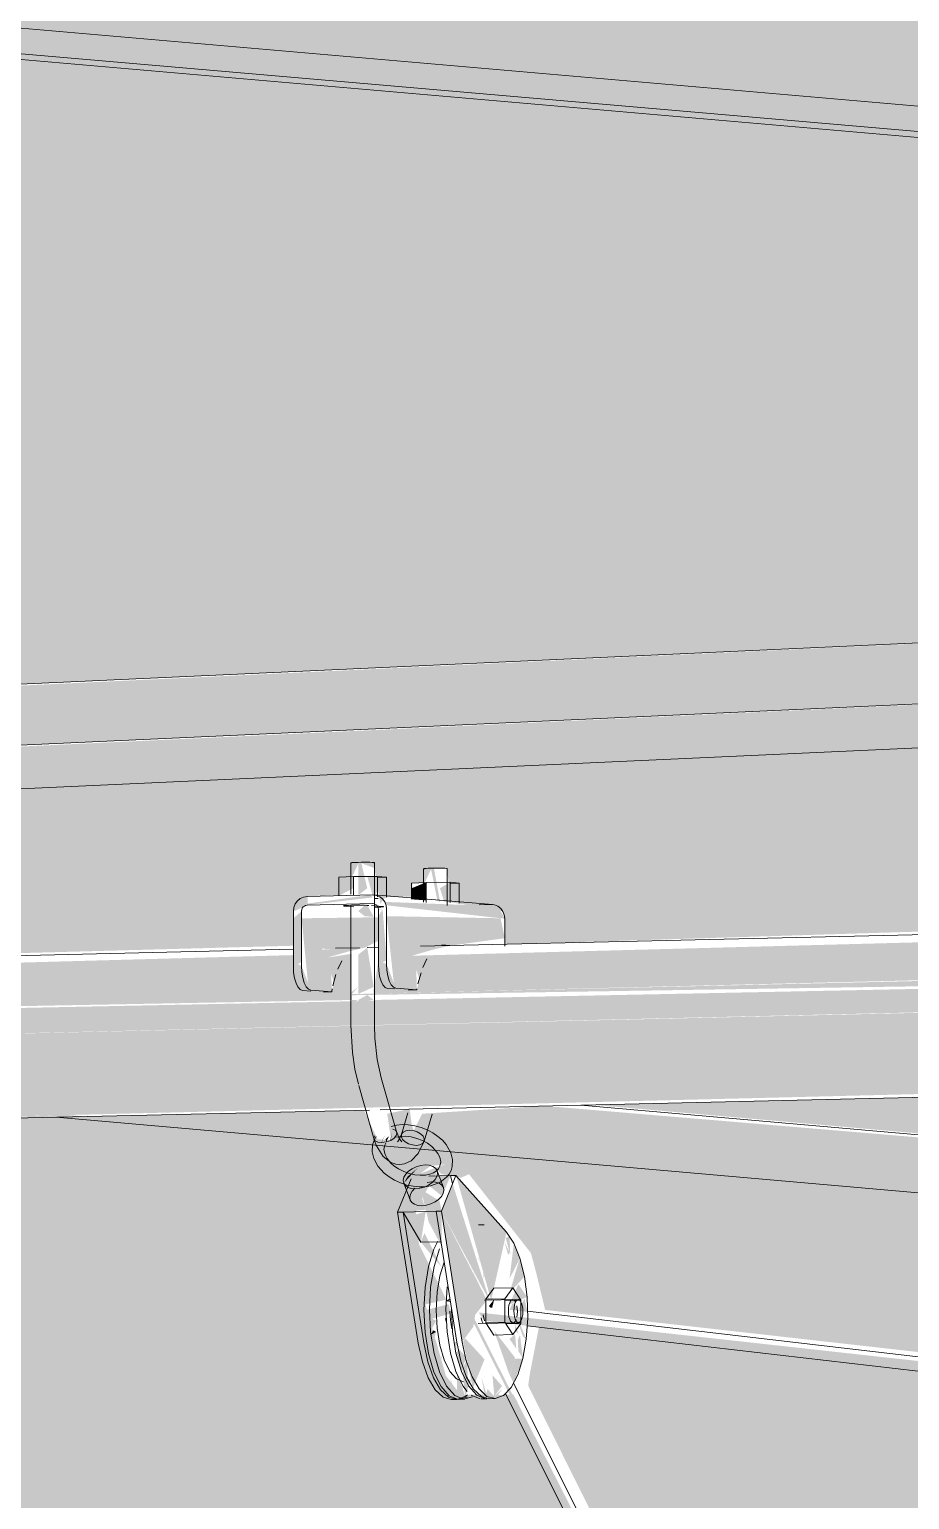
# Model space of a CAD drawing. Header units: inches. Extents: x 30764 to 92544, y -36095 to 66.
# Drawn here: x 92529.21009 to 92529.21401, y 66.04348 to 66.05002 of the extents above; entities that cross this region are included whole.
import ezdxf

# ---------------------------------------------------------------- set-up
doc = ezdxf.new("R2010")
doc.units = ezdxf.units.IN
doc.header["$MEASUREMENT"] = 0
for name, color, linetype, lineweight in [('L-SITE-WALL', 31, 'Continuous', 13), ('Q-SPCQ', 91, 'Continuous', 9), ('S-BEAM', 12, 'Continuous', 9)]:
    doc.layers.add(name, color=color, linetype=linetype, lineweight=lineweight)

msp = doc.modelspace()

# ---------------------------------------------------------------- hatches: boundary and pattern name
at = {"layer": 'L-SITE-WALL'}
h = msp.add_hatch(color=256, dxfattribs=at)
h.paths.add_polyline_path([(92529.3494783, 66.028665), (92529.3494783, 66.0378122), (92529.349365, 66.0378221), (92529.349365, 66.0286725)], flags=0)
h.paths.add_polyline_path([(92529.3405348, 66.0292555), (92529.339863, 66.0383808), (92529.333175, 66.0382591), (92529.333175, 66.0297415), (92529.3398145, 66.0293031)], flags=0)
h.paths.add_polyline_path([(92529.3315726, 66.0298474), (92529.3315726, 66.03823), (92529.3296467, 66.0381949), (92529.3296467, 66.0299745)], flags=0)
h.paths.add_polyline_path([(92529.3204347, 66.0305828), (92529.3198926, 66.0380175), (92529.3189481, 66.0380003), (92529.315305, 66.0309216), (92529.3197209, 66.03063)], flags=0)
h.paths.add_polyline_path([(92529.3148442, 66.030952), (92529.3184663, 66.0379916), (92529.3080523, 66.0378021), (92529.3080523, 66.0314005), (92529.310723, 66.0312241)], flags=0)
h.paths.add_polyline_path([(92529.2984242, 66.0320363), (92529.2980213, 66.0376196), (92529.2970959, 66.0376028), (92529.2933872, 66.0323689), (92529.2977212, 66.0320827)], flags=0)
h.paths.add_polyline_path([(92529.2933062, 66.0323742), (92529.2970098, 66.0376012), (92529.2864419, 66.037409), (92529.2864419, 66.0357929), (92529.2907627, 66.0325422), (92529.2931908, 66.0323818)], flags=0)
h.paths.add_polyline_path([(92529.2906627, 66.0325488), (92529.2864419, 66.0357244), (92529.2864419, 66.0328275), (92529.2888077, 66.0326713)], flags=0)
h.paths.add_polyline_path([(92529.2849066, 66.0329289), (92529.2849066, 66.0368795), (92529.2843007, 66.0373354), (92529.2843007, 66.0329689), (92529.2844245, 66.0329607)], flags=0)
h.paths.add_polyline_path([(92529.2742172, 66.0336347), (92529.2739642, 66.037182), (92529.2647988, 66.0369991), (92529.2634677, 66.0343446), (92529.2735309, 66.0336801)], flags=0)
h.paths.add_polyline_path([(92529.2629636, 66.0343779), (92529.264281, 66.0370059), (92529.2580517, 66.0368925), (92529.2580517, 66.0347022), (92529.262508, 66.0344079)], flags=0)
h.paths.add_polyline_path([(92529.2474676, 66.0354011), (92529.2473763, 66.0366984), (92529.2401957, 66.036551), (92529.2397542, 66.0359104), (92529.2468055, 66.0354448)], flags=0)
h.paths.add_polyline_path([(92529.2396658, 66.0359163), (92529.2401138, 66.0365662), (92529.2363983, 66.0364986), (92529.2369185, 66.0360977), (92529.2390964, 66.0359539)], flags=0)
h.paths.add_polyline_path([(92529.2368098, 66.0361049), (92529.2363012, 66.0364969), (92529.2320457, 66.0364195), (92529.2363166, 66.0361374)], flags=0)
h.paths.add_polyline_path([(92529.2849066, 66.036948), (92529.2849066, 66.0373811), (92529.2843446, 66.0373708), (92529.2844245, 66.0373107)], flags=0)
h.paths.add_polyline_path([(92529.1741082, 66.0407472), (92529.1844546, 66.0409641), (92529.1840242, 66.0472755), (92529.1741082, 66.0481338), (92529.1741082, 66.0409501)], flags=0)
h.paths.add_polyline_path([(92529.1963004, 66.0412124), (92529.1975277, 66.0412381), (92529.1975277, 66.0460991), (92529.1963004, 66.0461957), (92529.1963004, 66.0443367)], flags=0)
h.paths.add_polyline_path([(92529.2119436, 66.0449702), (92529.2118342, 66.0449295), (92529.2118787, 66.0449628), (92529.2119122, 66.0449666)], flags=0)
h.paths.add_polyline_path([(92529.1989411, 66.0412677), (92529.2134564, 66.0415719), (92529.2122476, 66.0439471), (92529.2121617, 66.0439436), (92529.2120873, 66.0439471), (92529.2120137, 66.0439439), (92529.2119471, 66.0440302), (92529.2118504, 66.0443667), (92529.2118131, 66.0447704), (92529.2119122, 66.0449436), (92529.2119263, 66.0449273), (92529.2120147, 66.0449107), (92529.2120502, 66.0449261), (92529.2123253, 66.0445756), (92529.2123508, 66.0444803), (92529.2123886, 66.0443228), (92529.2152254, 66.0440027), (92529.2151992, 66.0441047), (92529.2151193, 66.0441283), (92529.2151516, 66.0447597), (92529.2150106, 66.0447402), (92529.2149367, 66.0447402), (92529.2149367, 66.0447786), (92529.210267, 66.0451894), (92529.2068354, 66.0450909), (92529.2068165, 66.0450909), (92529.2067669, 66.0451095), (92529.2059179, 66.0451061), (92529.2058541, 66.0452043), (92529.2058172, 66.0453686), (92529.2058061, 66.0455818), (92529.1992672, 66.046157), (92529.1989411, 66.0461421), (92529.1989411, 66.0433544)], flags=0)
h.paths.add_polyline_path([(92529.2135144, 66.0415732), (92529.2163062, 66.0416317), (92529.2158505, 66.0431845), (92529.216038, 66.0432649), (92529.2155425, 66.0432495), (92529.2155425, 66.0431782), (92529.2154554, 66.0431828), (92529.2154322, 66.0429291), (92529.2152766, 66.0429279), (92529.2152759, 66.0431816), (92529.2151892, 66.0431828), (92529.2151892, 66.043265), (92529.2150191, 66.0432733), (92529.2150191, 66.0435907), (92529.2152761, 66.0435964), (92529.2152759, 66.0439221), (92529.2123627, 66.0442546), (92529.2123213, 66.0440428), (92529.2123132, 66.0439867), (92529.2126282, 66.0433539)], flags=0)
h.paths.add_polyline_path([(92529.2170218, 66.0416467), (92529.2174551, 66.0416558), (92529.2173415, 66.0432933), (92529.2165513, 66.0432494)], flags=0)
h.paths.add_polyline_path([(92529.2288894, 66.0418954), (92529.2292866, 66.0419037), (92529.2288894, 66.0422099)], flags=0)
h.paths.add_polyline_path([(92529.2293831, 66.0419058), (92529.2302066, 66.041923), (92529.2305387, 66.0435808), (92529.2288894, 66.0435448), (92529.2288894, 66.0422863)], flags=0)
h.paths.add_polyline_path([(92529.2305976, 66.0419312), (92529.2317994, 66.0419564), (92529.2322712, 66.0434597), (92529.2309221, 66.0435519), (92529.2306773, 66.0423292)], flags=0)
h.paths.add_polyline_path([(92529.2325209, 66.0419715), (92529.2440055, 66.0422122), (92529.2441909, 66.0424812), (92529.2437572, 66.0424627), (92529.2396097, 66.0428149), (92529.2335001, 66.0433195), (92529.2333367, 66.043353), (92529.2333233, 66.0433673), (92529.2329688, 66.0433984), (92529.2327078, 66.0425668)], flags=0)
h.paths.add_polyline_path([(92529.2440995, 66.0422142), (92529.2469838, 66.0422747), (92529.2469782, 66.0423544), (92529.2449742, 66.0425148), (92529.2442708, 66.0424626)], flags=0)
h.paths.add_polyline_path([(92529.2154556, 66.0436003), (92529.2173174, 66.0436412), (92529.2173144, 66.0436847), (92529.2154558, 66.0439012), (92529.2154557, 66.043684)], flags=0)
h.paths.add_polyline_path([(92529.2173099, 66.0437491), (92529.2172463, 66.0445754), (92529.2155782, 66.0447221), (92529.2155764, 66.0441327), (92529.2155314, 66.0441948), (92529.2155062, 66.0442946), (92529.2154922, 66.0440946), (92529.215461, 66.0440741), (92529.2153938, 66.0440413), (92529.2153782, 66.0439868), (92529.2154075, 66.0439709), (92529.2171245, 66.0437707)], flags=0)
h.paths.add_polyline_path([(92529.2155523, 66.0440502), (92529.2155587, 66.0441307), (92529.2155764, 66.0441105)], flags=0)
h.paths.add_polyline_path([(92529.3552629, 66.0441077), (92529.3552629, 66.0447011), (92529.349365, 66.0444479), (92529.349365, 66.0444205), (92529.3526242, 66.0444629), (92529.3534377, 66.0444167), (92529.3545556, 66.044257), (92529.3550052, 66.044162)], flags=0)
h.paths.add_polyline_path([(92529.2153864, 66.0441728), (92529.2154134, 66.0441903), (92529.2153865, 66.0441751)], flags=0)
h.paths.add_polyline_path([(92529.21524, 66.0442818), (92529.2152402, 66.0443454), (92529.2152399, 66.044284)], flags=0)
h.paths.add_polyline_path([(92529.2152711, 66.0442847), (92529.2152779, 66.0443145), (92529.2152713, 66.044288)], flags=0)
h.paths.add_polyline_path([(92529.2153164, 66.0442857), (92529.2154134, 66.0443145), (92529.2153846, 66.0447392), (92529.2153164, 66.0447452), (92529.2153164, 66.044288)], flags=0)
h.paths.add_polyline_path([(92529.2120126, 66.0443578), (92529.2120201, 66.0443777), (92529.2120103, 66.0443629)], flags=0)
h.paths.add_polyline_path([(92529.212215, 66.0444286), (92529.2122304, 66.0444541), (92529.2122154, 66.0444305)], flags=0)
h.paths.add_polyline_path([(92529.2121148, 66.0446769), (92529.2121115, 66.0447002), (92529.2121086, 66.0447002)], flags=0)
at = {"layer": 'Q-SPCQ', "lineweight": 5}
h = msp.add_hatch(color=256, dxfattribs=at)
h.paths.add_polyline_path([(92529.2115571, 66.0456885), (92529.2116261, 66.0457006), (92529.2115975, 66.0457229), (92529.2115571, 66.0457006)], flags=0)
h.paths.add_polyline_path([(92529.2115571, 66.0457275), (92529.2116261, 66.0457586), (92529.2115975, 66.0459335), (92529.2115571, 66.045902), (92529.2115571, 66.0457496)], flags=0)
h.paths.add_polyline_path([(92529.2116261, 66.04607), (92529.2115941, 66.0461283), (92529.2115571, 66.0460958), (92529.2115859, 66.0460732), (92529.2116215, 66.0460704)], flags=0)
h.paths.add_polyline_path([(92529.2115571, 66.0461662), (92529.2115975, 66.0461975), (92529.2115704, 66.0463128), (92529.2115571, 66.0463125), (92529.2115571, 66.0461677)], flags=0)
for points in [[(92529.2119209, 66.0461383), (92529.2118938, 66.0462867), (92529.2118805, 66.0462864), (92529.2119103, 66.0461391)], [(92529.2114715, 66.0461642), (92529.2115354, 66.0461974), (92529.2115354, 66.0462496), (92529.2114715, 66.0462461), (92529.2114715, 66.0461677)], [(92529.2118588, 66.0461433), (92529.2118588, 66.0462236), (92529.2117949, 66.0461975), (92529.2117949, 66.0461484), (92529.2118367, 66.046145)], [(92529.2119657, 66.0461346), (92529.2119657, 66.046224), (92529.2119209, 66.0461975), (92529.2119397, 66.0461367)], [(92529.212209, 66.0460624), (92529.2121785, 66.0461175), (92529.2116754, 66.0461367), (92529.211687, 66.046121), (92529.2121903, 66.0460639)], [(92529.2118176, 66.0457456), (92529.2118153, 66.0458611), (92529.2117957, 66.0458974), (92529.2118938, 66.0459255), (92529.2119655, 66.0459421), (92529.212209, 66.0459753), (92529.2121903, 66.0460639), (92529.2116836, 66.0460732), (92529.2117156, 66.0457755), (92529.2117241, 66.0457531), (92529.2117677, 66.0457496)], [(92529.2059013, 66.0450817), (92529.2171415, 66.0453587), (92529.2171247, 66.0455997), (92529.2171231, 66.0456228), (92529.2171167, 66.0457141), (92529.2057588, 66.0454528), (92529.2058005, 66.0451949), (92529.2058644, 66.0450968)], [(92529.2117597, 66.0448862), (92529.2118213, 66.0449532), (92529.211777, 66.0449159), (92529.2117708, 66.0449053)], [(92529.2118356, 66.0446241), (92529.2118575, 66.0447601), (92529.2117708, 66.0447344), (92529.2118241, 66.0446437)], [(92529.212153, 66.0443326), (92529.2121623, 66.044371), (92529.2121384, 66.0443398), (92529.2121451, 66.0443335)], [(92529.211849, 66.0442734), (92529.2119729, 66.0443079), (92529.2119581, 66.0443487), (92529.211849, 66.0443194), (92529.211849, 66.0442825)], [(92529.2172652, 66.0436768), (92529.2172607, 66.0437411), (92529.2120925, 66.0443116), (92529.212119, 66.0442744), (92529.2170751, 66.0436988)], [(92529.2118245, 66.0441758), (92529.2118489, 66.0441763), (92529.2118051, 66.0442986)], [(92529.2154859, 66.0375025), (92529.2120676, 66.0442955), (92529.2120692, 66.0442669), (92529.2154759, 66.0375031), (92529.2154852, 66.0375025)], [(92529.2118748, 66.0442094), (92529.2119036, 66.0442252), (92529.2118927, 66.0442324)], [(92529.2119952, 66.0441796), (92529.2120196, 66.0441801), (92529.2119951, 66.0441801)]]:
    msp.add_hatch(color=256, dxfattribs=at).paths.add_polyline_path(points, flags=0)
h = msp.add_hatch(color=256, dxfattribs=at)
h.paths.add_polyline_path([(92529.2116227, 66.0461597), (92529.2116423, 66.0461813), (92529.2116423, 66.04625), (92529.2115975, 66.0462499), (92529.2116227, 66.0461609)], flags=0)
h.paths.add_polyline_path([(92529.2115364, 66.0461657), (92529.2115571, 66.0461974), (92529.2115364, 66.0461677)], flags=0)
h = msp.add_hatch(color=256, dxfattribs=at)
h.paths.add_polyline_path([(92529.2112688, 66.0458499), (92529.2113054, 66.0458692), (92529.2113054, 66.0460958), (92529.2112688, 66.0460638), (92529.2112688, 66.0458507)], flags=0)
h.paths.add_polyline_path([(92529.211647, 66.0458587), (92529.2116836, 66.0458767), (92529.2116657, 66.0461042), (92529.211647, 66.0460732), (92529.211647, 66.0458595)], flags=0)
h.paths.add_polyline_path([(92529.2113298, 66.0461222), (92529.2116226, 66.0461567), (92529.2116101, 66.0461674), (92529.2113298, 66.046129)], flags=0)
h = msp.add_hatch(color=256, dxfattribs=at)
h.paths.add_polyline_path([(92529.2115285, 66.0456881), (92529.2115571, 66.0457006), (92529.2115285, 66.0457006)], flags=0)
h.paths.add_polyline_path([(92529.2115285, 66.0457268), (92529.2115571, 66.0457586), (92529.2115285, 66.0457369)], flags=0)
h.paths.add_polyline_path([(92529.2115354, 66.0461657), (92529.2115365, 66.0461975), (92529.2115354, 66.0461677)], flags=0)
h = msp.add_hatch(color=256, dxfattribs=at)
h.paths.add_polyline_path([(92529.2060159, 66.0455997), (92529.2064666, 66.0456287), (92529.2064664, 66.0457889), (92529.2063616, 66.0457617), (92529.2063909, 66.0456705), (92529.2063784, 66.0456201), (92529.2062839, 66.0456287), (92529.2062436, 66.0457337), (92529.2062072, 66.0457617), (92529.2062071, 66.0457829), (92529.2059461, 66.0457499), (92529.2059949, 66.0456706), (92529.2060073, 66.0456287)], flags=0)
h.paths.add_polyline_path([(92529.2065638, 66.0456085), (92529.2115289, 66.0457007), (92529.2115289, 66.0457219), (92529.2115288, 66.0457497), (92529.2115287, 66.0459062), (92529.2114177, 66.0458887), (92529.2114492, 66.0457756), (92529.2114397, 66.0457369), (92529.2113344, 66.0457756), (92529.2113058, 66.0458508), (92529.2112691, 66.045872), (92529.2112691, 66.0459002), (92529.206735, 66.0457758), (92529.206765, 66.0456705), (92529.2067546, 66.0456288), (92529.2066607, 66.0456362), (92529.2066199, 66.0457424), (92529.2065835, 66.0457627), (92529.2065638, 66.0456123)], flags=0)
h.paths.add_polyline_path([(92529.2116265, 66.0456897), (92529.2166172, 66.045801), (92529.2166172, 66.0458021), (92529.2116265, 66.0457007)], flags=0)
h.paths.add_polyline_path([(92529.2116264, 66.0457292), (92529.2166171, 66.0458511), (92529.216617, 66.0460241), (92529.2165052, 66.0460065), (92529.2165416, 66.0459143), (92529.216527, 66.0458544), (92529.2164248, 66.0458866), (92529.2163939, 66.0459686), (92529.2163571, 66.0459704), (92529.216357, 66.046018), (92529.2117959, 66.0458974), (92529.2118293, 66.0457919), (92529.2118179, 66.0457457), (92529.211716, 66.0457756), (92529.211684, 66.0458596), (92529.2116474, 66.0458761), (92529.2116264, 66.0457497)], flags=0)
h.paths.add_polyline_path([(92529.2167151, 66.0458466), (92529.2171067, 66.0458631), (92529.2170946, 66.0460351), (92529.2168853, 66.0460153), (92529.2169217, 66.0459231), (92529.2169071, 66.0458631), (92529.2168143, 66.0458707), (92529.2167741, 66.0459774), (92529.2167373, 66.045978), (92529.2167151, 66.0458527)], flags=0)
h = msp.add_hatch(color=256, dxfattribs=at)
h.paths.add_polyline_path([(92529.2114394, 66.0457369), (92529.2114371, 66.0458524), (92529.2114175, 66.0458886), (92529.2115156, 66.0459167), (92529.2115873, 66.0459333), (92529.2116474, 66.045964), (92529.2116474, 66.0460683), (92529.2113054, 66.0460638), (92529.211334, 66.0457755), (92529.2113458, 66.0457443)], flags=0)
h.paths.add_polyline_path([(92529.2113979, 66.0459249), (92529.2113957, 66.0459289), (92529.2114427, 66.0459259)], flags=0)
h = msp.add_hatch(color=256, dxfattribs=at)
h.paths.add_polyline_path([(92529.2057588, 66.0454528), (92529.2171165, 66.0457169), (92529.2171103, 66.0458071), (92529.2098504, 66.0456612), (92529.2060062, 66.0456313), (92529.2059354, 66.0457617), (92529.2059749, 66.0457775), (92529.2058252, 66.0457499), (92529.2057779, 66.0456313), (92529.2057636, 66.0455456)], flags=0)
h.paths.add_polyline_path([(92529.210847, 66.0457111), (92529.2171101, 66.0458098), (92529.2171069, 66.0458556), (92529.2120418, 66.0457387)], flags=0)
h = msp.add_hatch(color=256, dxfattribs=at)
h.paths.add_polyline_path([(92529.2116822, 66.0450694), (92529.2116948, 66.0450965), (92529.2116792, 66.0450814)], flags=0)
h.paths.add_polyline_path([(92529.2116621, 66.0450666), (92529.2116737, 66.0450965), (92529.2116615, 66.0450694)], flags=0)
h.paths.add_polyline_path([(92529.2117017, 66.0450766), (92529.2117084, 66.0451158), (92529.2117006, 66.0450814)], flags=0)
h = msp.add_hatch(color=256, dxfattribs=at)
h.paths.add_polyline_path([(92529.2118213, 66.0449169), (92529.2119304, 66.044828), (92529.2119677, 66.0449202), (92529.2118241, 66.0449169)], flags=0)
h.paths.add_polyline_path([(92529.211757, 66.0447579), (92529.2118575, 66.0447686), (92529.2118151, 66.0449014), (92529.2117708, 66.044792)], flags=0)
h = msp.add_hatch(color=256, dxfattribs=at)
h.paths.add_polyline_path([(92529.212167, 66.0439286), (92529.2121998, 66.0439739), (92529.2121712, 66.0439467), (92529.2121669, 66.0439381)], flags=0)
h.paths.add_polyline_path([(92529.2121299, 66.0439387), (92529.2121056, 66.0440249), (92529.2121188, 66.043949)], flags=0)
h.paths.add_polyline_path([(92529.2122484, 66.0439985), (92529.2122897, 66.0441068), (92529.2122528, 66.0441061), (92529.2122312, 66.044033)], flags=0)
h.paths.add_polyline_path([(92529.2122897, 66.0441068), (92529.2122767, 66.0442131), (92529.2122669, 66.0441877), (92529.2122694, 66.0441396)], flags=0)
h.paths.add_polyline_path([(92529.2120196, 66.0441801), (92529.2120686, 66.0442475), (92529.2120776, 66.0443014), (92529.2121297, 66.0443664), (92529.2119278, 66.0447617), (92529.2120009, 66.0442985)], flags=0)
h.paths.add_polyline_path([(92529.2123047, 66.0441924), (92529.2122782, 66.044258), (92529.2122722, 66.0442565), (92529.2122897, 66.0442054)], flags=0)
h.paths.add_polyline_path([(92529.2122765, 66.0445527), (92529.2122495, 66.0446199), (92529.2122303, 66.0444619), (92529.2122737, 66.0445473)], flags=0)
h.paths.add_polyline_path([(92529.2122965, 66.0444712), (92529.212274, 66.0445473), (92529.2122303, 66.0443985), (92529.2122765, 66.0444493)], flags=0)
h.paths.add_polyline_path([(92529.2123082, 66.0443803), (92529.2122694, 66.0444376), (92529.2122303, 66.0443485), (92529.2122965, 66.0443755)], flags=0)
h.paths.add_polyline_path([(92529.2123102, 66.0443143), (92529.2122965, 66.044374), (92529.2122733, 66.0443287), (92529.2122746, 66.0443185)], flags=0)
h.paths.add_polyline_path([(92529.2119921, 66.0449208), (92529.2121485, 66.0443664), (92529.212217, 66.0446688), (92529.2120027, 66.0449088)], flags=0)
h.paths.add_polyline_path([(92529.2121438, 66.0443576), (92529.2119772, 66.0448839), (92529.2119278, 66.0447617), (92529.2121402, 66.0443643)], flags=0)
h.paths.add_polyline_path([(92529.2122336, 66.0445682), (92529.2122303, 66.0446489), (92529.2122132, 66.0446434), (92529.2122303, 66.0445796)], flags=0)
h = msp.add_hatch(color=256, dxfattribs=at)
h.paths.add_polyline_path([(92529.2120669, 66.0439739), (92529.212119, 66.044103), (92529.2120325, 66.0441975), (92529.2120238, 66.0441801), (92529.2120628, 66.0439934)], flags=0)
h.paths.add_polyline_path([(92529.2120329, 66.0439381), (92529.2120584, 66.0440105), (92529.2120237, 66.04403), (92529.2120293, 66.0439739)], flags=0)
h.paths.add_polyline_path([(92529.2119963, 66.0439249), (92529.2120329, 66.0439381), (92529.2119958, 66.0440494), (92529.2119961, 66.0439739)], flags=0)
h.paths.add_polyline_path([(92529.2118926, 66.0440211), (92529.2119036, 66.044154), (92529.2118671, 66.0440921)], flags=0)
h.paths.add_polyline_path([(92529.2119239, 66.0439676), (92529.211928, 66.0441213), (92529.2119036, 66.0440024)], flags=0)
h.paths.add_polyline_path([(92529.2119592, 66.0439349), (92529.2119349, 66.0440211), (92529.211928, 66.0439639)], flags=0)
h.paths.add_polyline_path([(92529.2119963, 66.0439249), (92529.2119672, 66.04402), (92529.2119833, 66.0439284), (92529.211995, 66.0439252)], flags=0)
h.paths.add_polyline_path([(92529.2118713, 66.0447125), (92529.211928, 66.0446065), (92529.211928, 66.0447618), (92529.2119188, 66.0448077), (92529.2118355, 66.0448588), (92529.2118576, 66.0447686)], flags=0)
h.paths.add_polyline_path([(92529.2118356, 66.0446241), (92529.2119277, 66.0445138), (92529.2118521, 66.044665), (92529.2118489, 66.044657)], flags=0)
h.paths.add_polyline_path([(92529.2118489, 66.0441763), (92529.2119036, 66.0442746), (92529.2118489, 66.0443026), (92529.2118489, 66.0443462), (92529.2119495, 66.044368), (92529.211757, 66.0447579), (92529.2118356, 66.0442604)], flags=0)
h.paths.add_polyline_path([(92529.2118671, 66.0440921), (92529.2119036, 66.0442252), (92529.2118489, 66.0441763)], flags=0)
h.paths.add_polyline_path([(92529.212127, 66.0443721), (92529.2121258, 66.0443917), (92529.2121258, 66.0443745)], flags=0)
h.paths.add_polyline_path([(92529.212117, 66.0444577), (92529.2121121, 66.0444963), (92529.2121121, 66.0444761)], flags=0)
h.paths.add_polyline_path([(92529.2120971, 66.0445318), (92529.2120923, 66.0445665), (92529.2120929, 66.0445474)], flags=0)
h = msp.add_hatch(color=256, dxfattribs=at)
h.paths.add_polyline_path([(92529.2121624, 66.0439381), (92529.2121966, 66.0439845), (92529.2121543, 66.0440329), (92529.2121594, 66.0439739)], flags=0)
h.paths.add_polyline_path([(92529.2121233, 66.043928), (92529.2121624, 66.0439381), (92529.2121324, 66.0439714), (92529.2121234, 66.0439387)], flags=0)
h.paths.add_polyline_path([(92529.2121233, 66.043928), (92529.2120916, 66.0439766), (92529.2121189, 66.0439298)], flags=0)
h.paths.add_polyline_path([(92529.2120162, 66.0440494), (92529.2120378, 66.0441122), (92529.212005, 66.0441494), (92529.2119921, 66.0441313), (92529.212005, 66.0440873)], flags=0)
h.paths.add_polyline_path([(92529.2120475, 66.0439856), (92529.2120403, 66.0441002), (92529.2120197, 66.0440581), (92529.2120257, 66.0440299), (92529.2120447, 66.0439913)], flags=0)
h.paths.add_polyline_path([(92529.2122307, 66.0440342), (92529.2122544, 66.0441112), (92529.2121615, 66.0442307), (92529.212228, 66.0440395)], flags=0)
h.paths.add_polyline_path([(92529.2119921, 66.0441313), (92529.2119952, 66.0441801), (92529.2119844, 66.0441796)], flags=0)
h.paths.add_polyline_path([(92529.2122606, 66.0441494), (92529.2122544, 66.0442147), (92529.2122303, 66.0441937), (92529.2122544, 66.0441586)], flags=0)
h.paths.add_polyline_path([(92529.2122702, 66.0442179), (92529.2122544, 66.0442586), (92529.2122544, 66.0442297), (92529.2122695, 66.0442185)], flags=0)
h.paths.add_polyline_path([(92529.2122738, 66.0443186), (92529.2122446, 66.0443543), (92529.2122298, 66.0443237), (92529.2122709, 66.0443189)], flags=0)
h.paths.add_polyline_path([(92529.2121429, 66.044342), (92529.2121801, 66.0443701), (92529.2121447, 66.0443444)], flags=0)
h.paths.add_polyline_path([(92529.2121779, 66.0443589), (92529.212199, 66.0443848), (92529.2121795, 66.0443622)], flags=0)
h.paths.add_polyline_path([(92529.2122303, 66.0445796), (92529.2122074, 66.0446262), (92529.2122245, 66.0445665)], flags=0)
h.paths.add_polyline_path([(92529.2121434, 66.0443593), (92529.212195, 66.0444237), (92529.2121485, 66.0443665), (92529.2121426, 66.0443623)], flags=0)
h.paths.add_polyline_path([(92529.2120979, 66.0444288), (92529.2120422, 66.0445477), (92529.2120874, 66.0444493)], flags=0)
at = {"layer": 'S-BEAM', "lineweight": 5}
h = msp.add_hatch(color=256, dxfattribs=at)
h.paths.add_polyline_path([(92529.1962237, 66.0464696), (92529.2169701, 66.0474223), (92529.2168369, 66.0493434), (92529.2098234, 66.0499297), (92529.1962237, 66.0492857), (92529.1962237, 66.046489)], flags=0)
h.paths.add_polyline_path([(92529.1839328, 66.0475379), (92529.1838535, 66.0487), (92529.1753165, 66.0482957), (92529.1838965, 66.0475411)], flags=0)
h.paths.add_polyline_path([(92529.2288012, 66.0479655), (92529.2313235, 66.0480814), (92529.2288012, 66.0483011), (92529.2288012, 66.0481485)], flags=0)
h.paths.add_polyline_path([(92529.2918308, 66.0508598), (92529.2969346, 66.0510942), (92529.2967218, 66.0540444), (92529.2841923, 66.0534511), (92529.2841923, 66.0516504), (92529.2886975, 66.0511841)], flags=0)
h.paths.add_polyline_path([(92529.3079349, 66.0515993), (92529.3167579, 66.0520044), (92529.3079349, 66.052988), (92529.3079349, 66.0518393)], flags=0)
h.paths.add_polyline_path([(92529.2727425, 66.0528354), (92529.2727373, 66.0529087), (92529.2726794, 66.052906), (92529.2726488, 66.0528451), (92529.272691, 66.0528407)], flags=0)
h.paths.add_polyline_path([(92529.3213901, 66.0531029), (92529.3271737, 66.0585789), (92529.3154943, 66.060079), (92529.3079349, 66.0601653), (92529.3079349, 66.05465), (92529.3193671, 66.0533355)], flags=0)
h = msp.add_hatch(color=256, dxfattribs=at)
h.paths.add_polyline_path([(92529.2171809, 66.0448326), (92529.2171458, 66.0453386), (92529.2169374, 66.0453339), (92529.2169303, 66.0453008), (92529.2168643, 66.0453322), (92529.2126004, 66.0452349), (92529.2170713, 66.0448422)], flags=0)
h.paths.add_polyline_path([(92529.2288335, 66.0449524), (92529.2463894, 66.0457485), (92529.2466519, 66.0461293), (92529.2466076, 66.0467583), (92529.2349002, 66.0477781), (92529.2288335, 66.047501), (92529.2288335, 66.0453184)], flags=0)
h.paths.add_polyline_path([(92529.2464734, 66.0457358), (92529.2466787, 66.0457485), (92529.2466605, 66.0460072), (92529.2464822, 66.0457485)], flags=0)
h.paths.add_polyline_path([(92529.2060943, 66.0458064), (92529.2062098, 66.0458091), (92529.2062075, 66.0459699), (92529.2059758, 66.045987), (92529.2059631, 66.0460761), (92529.2059631, 66.0462504), (92529.204074, 66.0463698), (92529.2011836, 66.0462378), (92529.2059659, 66.0458177)], flags=0)
h.paths.add_polyline_path([(92529.2071506, 66.0458309), (92529.2112718, 66.0459419), (92529.2112718, 66.0460955), (92529.2113328, 66.0461227), (92529.2113328, 66.0461614), (92529.2114744, 66.0461682), (92529.2114744, 66.0462466), (92529.2115315, 66.0462502), (92529.2115601, 66.046313), (92529.2116291, 66.0462869), (92529.2116562, 66.0461271), (92529.2116688, 66.0461503), (92529.2116867, 66.0461578), (92529.2117975, 66.0461603), (92529.2117975, 66.0462205), (92529.2118545, 66.0462241), (92529.2118831, 66.0462869), (92529.2119521, 66.0462864), (92529.2119683, 66.0461351), (92529.2122033, 66.0460948), (92529.2122115, 66.0459975), (92529.2122115, 66.0459482), (92529.2163598, 66.0460756), (92529.2163523, 66.0462059), (92529.2161191, 66.046223), (92529.2161065, 66.0463098), (92529.2161065, 66.0464893), (92529.214329, 66.0466637), (92529.2141802, 66.0467551), (92529.214092, 66.0468275), (92529.2093514, 66.0466109), (92529.2094352, 66.0464575), (92529.2094321, 66.0462637), (92529.2093475, 66.0461091), (92529.2091956, 66.0460127), (92529.2090265, 66.046005), (92529.2073827, 66.0461092), (92529.2073725, 66.0460385), (92529.2073725, 66.0460067), (92529.2073725, 66.045997), (92529.2071669, 66.0459609), (92529.2071506, 66.0459085)], flags=0)
h.paths.add_polyline_path([(92529.2064691, 66.0459608), (92529.2064575, 66.0459757), (92529.2064575, 66.0459617)], flags=0)
h.paths.add_polyline_path([(92529.2116501, 66.046104), (92529.2116785, 66.0461049), (92529.2116403, 66.0461051)], flags=0)
h.paths.add_polyline_path([(92529.2166198, 66.0461965), (92529.2166053, 66.0462118), (92529.2166053, 66.0461977)], flags=0)
h.paths.add_polyline_path([(92529.21674, 66.046222), (92529.2167716, 66.0462234), (92529.2167316, 66.046223)], flags=0)
h.paths.add_polyline_path([(92529.3079779, 66.049262), (92529.3174059, 66.0495026), (92529.3174264, 66.049758), (92529.3174948, 66.0499053), (92529.317636, 66.0499176), (92529.3189441, 66.0499575), (92529.3188235, 66.0516122), (92529.3079779, 66.0511168), (92529.3079779, 66.0501186), (92529.312686, 66.0502046), (92529.3127437, 66.0501505), (92529.3127859, 66.050015), (92529.3127944, 66.0497193), (92529.3127352, 66.0495204), (92529.312686, 66.0494886), (92529.3079779, 66.0493492), (92529.3079779, 66.0493163)], flags=0)
h.paths.add_polyline_path([(92529.3306698, 66.049475), (92529.3370186, 66.049757), (92529.329567, 66.0505877), (92529.329567, 66.0502029), (92529.3307, 66.0502024), (92529.3307555, 66.0501483), (92529.3308025, 66.0499621), (92529.3308064, 66.049734), (92529.3307463, 66.0495171), (92529.3307, 66.0494864), (92529.3306691, 66.0494754)], flags=0)
h.paths.add_polyline_path([(92529.2970315, 66.0503318), (92529.2969819, 66.0506144), (92529.2951219, 66.0505294), (92529.2969819, 66.0503369)], flags=0)
h.paths.add_polyline_path([(92529.3414625, 66.0508067), (92529.3470484, 66.0560391), (92529.3357668, 66.0574881), (92529.329567, 66.0575758), (92529.329567, 66.0521743), (92529.3413204, 66.050823)], flags=0)
msp.add_hatch(color=256, dxfattribs=at).paths.add_polyline_path([(92529.3493955, 66.0379104), (92529.3493955, 66.0384185), (92529.1738232, 66.0538825), (92529.1738232, 66.05317), (92529.3456948, 66.0382321)], flags=0)
h = msp.add_hatch(color=256, dxfattribs=at)
h.paths.add_polyline_path([(92529.3493952, 66.0378244), (92529.3493955, 66.0379104), (92529.3492819, 66.0379203), (92529.3492816, 66.0378343)], flags=0)
h.paths.add_polyline_path([(92529.3481031, 66.0379365), (92529.3481034, 66.0380227), (92529.3295225, 66.0396377), (92529.3295222, 66.0395477), (92529.3476141, 66.0379789)], flags=0)
h.paths.add_polyline_path([(92529.3282344, 66.0396594), (92529.3282347, 66.0397496), (92529.3078885, 66.0415179), (92529.3078882, 66.0414238), (92529.3281275, 66.0396687)], flags=0)
h.paths.add_polyline_path([(92529.3064751, 66.0415463), (92529.3064754, 66.0416408), (92529.2840997, 66.0435855), (92529.2840995, 66.0434866), (92529.306173, 66.0415725)], flags=0)
h.paths.add_polyline_path([(92529.2825419, 66.0436217), (92529.2825422, 66.0437209), (92529.2578175, 66.0458698), (92529.2578172, 66.0457657), (92529.2798341, 66.0438565)], flags=0)
h.paths.add_polyline_path([(92529.2560918, 66.0459153), (92529.2560921, 66.0460197), (92529.228628, 66.0484067), (92529.2286278, 66.0482969), (92529.2535021, 66.0461399)], flags=0)
h.paths.add_polyline_path([(92529.2267059, 66.0484636), (92529.2267061, 66.0485738), (92529.1960207, 66.0512408), (92529.1960205, 66.0511245), (92529.2227903, 66.0488031)], flags=0)
h.paths.add_polyline_path([(92529.1938665, 66.0513113), (92529.1938668, 66.051428), (92529.1738232, 66.05317), (92529.173823, 66.0530494), (92529.1920881, 66.0514655)], flags=0)
h = msp.add_hatch(color=256, dxfattribs=at)
h.paths.add_polyline_path([(92529.1962228, 66.0462004), (92529.216988, 66.047151), (92529.2169692, 66.0474221), (92529.1962228, 66.0464504), (92529.1962228, 66.04634)], flags=0)
h.paths.add_polyline_path([(92529.1839509, 66.0472609), (92529.1839324, 66.0475314), (92529.175269, 66.0482933), (92529.1740383, 66.0482351), (92529.1740383, 66.0481341), (92529.1838956, 66.0472658)], flags=0)
h.paths.add_polyline_path([(92529.2288002, 66.0476918), (92529.2333834, 66.0479016), (92529.2313225, 66.0480812), (92529.2288002, 66.0479654), (92529.2288002, 66.0478597)], flags=0)
h.paths.add_polyline_path([(92529.2937199, 66.050664), (92529.2969537, 66.050812), (92529.2969334, 66.051094), (92529.2918296, 66.0508596), (92529.2933392, 66.0507034)], flags=0)
h.paths.add_polyline_path([(92529.3079336, 66.0513147), (92529.3185613, 66.051803), (92529.3167565, 66.0520042), (92529.3079336, 66.0515991), (92529.3079336, 66.0513397)], flags=0)
h = msp.add_hatch(color=256, dxfattribs=at)
h.paths.add_polyline_path([(92529.1976253, 66.0460714), (92529.2170035, 66.0469567), (92529.216988, 66.047151), (92529.196223, 66.0461813), (92529.196805, 66.0461357)], flags=0)
h.paths.add_polyline_path([(92529.2288023, 66.0474957), (92529.2348683, 66.0477728), (92529.2333834, 66.0479016), (92529.2288002, 66.0476918)], flags=0)
h.paths.add_polyline_path([(92529.2950822, 66.0505236), (92529.296971, 66.0506099), (92529.2969392, 66.0508114), (92529.2937199, 66.050664), (92529.2948324, 66.0505494)], flags=0)
h.paths.add_polyline_path([(92529.3079364, 66.0511109), (92529.3187805, 66.0516063), (92529.3187653, 66.0517804), (92529.3185726, 66.0518018), (92529.3079336, 66.0513147)], flags=0)
h = msp.add_hatch(color=256, dxfattribs=at)
h.paths.add_polyline_path([(92529.2171985, 66.0445659), (92529.2171804, 66.0448266), (92529.2123845, 66.0452299), (92529.2118419, 66.045195), (92529.2118039, 66.0451202), (92529.2117952, 66.045147), (92529.2117863, 66.0452162), (92529.2116861, 66.045195), (92529.2117037, 66.045077), (92529.2116431, 66.0450817), (92529.2115827, 66.0452116), (92529.2102144, 66.0451803), (92529.2171922, 66.0445665)], flags=0)
h.paths.add_polyline_path([(92529.2288326, 66.044693), (92529.2461909, 66.0454617), (92529.2463768, 66.0457314), (92529.2288326, 66.0449324), (92529.2288326, 66.0447661)], flags=0)
h.paths.add_polyline_path([(92529.2462865, 66.0454659), (92529.2466964, 66.0454841), (92529.246678, 66.0457448), (92529.2464725, 66.0457357), (92529.2464044, 66.0456369)], flags=0)
h.paths.add_polyline_path([(92529.2057699, 66.0455714), (92529.205832, 66.0457593), (92529.2059032, 66.0458019), (92529.2058025, 66.0458261), (92529.2010867, 66.0462332), (92529.1992171, 66.0461478), (92529.205767, 66.0455716)], flags=0)
h.paths.add_polyline_path([(92529.3147515, 66.0484976), (92529.3190341, 66.0487061), (92529.3190299, 66.0487637), (92529.3135058, 66.0486265), (92529.3143835, 66.0485357)], flags=0)
h.paths.add_polyline_path([(92529.3295658, 66.0491536), (92529.3387608, 66.0495625), (92529.3370173, 66.0497568), (92529.3295658, 66.0494259), (92529.3295658, 66.0491643)], flags=0)

# ---------------------------------------------------------------- linework, layer by layer
at = {"layer": 'Q-SPCQ'}
for p, q in [((92529.2115244, 66.0461706), (92529.2115244, 66.0463105)), ((92529.2116301, 66.0463113), (92529.2116301, 66.0455891)), ((92529.2118479, 66.0461352), (92529.2118479, 66.0462844)), ((92529.2119535, 66.0462852), (92529.2119535, 66.046121)), ((92529.2114715, 66.0462461), (92529.2115364, 66.0462497)), ((92529.2114715, 66.0462461), (92529.2114715, 66.0461642)), ((92529.2115364, 66.0462497), (92529.2116423, 66.04625)), ((92529.2115364, 66.0461657), (92529.2115364, 66.0462497)), ((92529.2116423, 66.04625), (92529.2116831, 66.0462468)), ((92529.2116423, 66.04625), (92529.2116423, 66.0461598)), ((92529.2116831, 66.0462468), (92529.2116423, 66.0462445)), ((92529.2116831, 66.0462468), (92529.2116831, 66.0461574)), ((92529.2117949, 66.04622), (92529.2118599, 66.0462236)), ((92529.2117949, 66.04622), (92529.2117949, 66.0461484)), ((92529.2118599, 66.0462236), (92529.2119657, 66.046224)), ((92529.2118599, 66.0462236), (92529.2118599, 66.0461342)), ((92529.2119657, 66.046224), (92529.2120065, 66.0462207)), ((92529.2119657, 66.046224), (92529.2119657, 66.0461338)), ((92529.2120065, 66.0462207), (92529.2119657, 66.0462184)), ((92529.2120065, 66.0462207), (92529.2120065, 66.0461305)), ((92529.2116226, 66.0461677), (92529.2113298, 66.0461609)), ((92529.2116284, 66.0461675), (92529.2121539, 66.0461252)), ((92529.2116329, 66.0461517), (92529.2116464, 66.0461521)), ((92529.2112688, 66.0460949), (92529.2112688, 66.0458499)), ((92529.2113054, 66.0458507), (92529.2113054, 66.0460958)), ((92529.2113298, 66.0461222), (92529.2116226, 66.046129)), ((92529.2115381, 66.0461149), (92529.2114946, 66.0461184)), ((92529.2115244, 66.0455883), (92529.2115244, 66.0461209)), ((92529.2116166, 66.04612), (92529.2116651, 66.0461161)), ((92529.211647, 66.0458587), (92529.211647, 66.0461037)), ((92529.2116836, 66.0461046), (92529.2116836, 66.0458595)), ((92529.2120955, 66.0461242), (92529.212148, 66.0461254)), ((92529.2118339, 66.0459393), (92529.2163569, 66.0460442)), ((92529.212209, 66.0459393), (92529.212209, 66.0460624)), ((92529.2119285, 66.0459458), (92529.2119644, 66.0459429)), ((92529.2067707, 66.045822), (92529.2112689, 66.0459262)), ((92529.2114557, 66.0459306), (92529.2115635, 66.0459331)), ((92529.2114667, 66.045837), (92529.2114842, 66.0458746)), ((92529.2115976, 66.0459338), (92529.2116472, 66.045935)), ((92529.2118449, 66.0458458), (92529.2118624, 66.0458834)), ((92529.2114448, 66.0457639), (92529.2114583, 66.0458133)), ((92529.211823, 66.0457726), (92529.2118365, 66.0458221)), ((92529.2113459, 66.0457406), (92529.2113092, 66.0457435)), ((92529.2113458, 66.0457443), (92529.2114394, 66.0457369)), ((92529.2114394, 66.0457369), (92529.211442, 66.0457507)), ((92529.2117205, 66.0457496), (92529.2116875, 66.0457522)), ((92529.2117241, 66.0457531), (92529.2118176, 66.0457456)), ((92529.2118176, 66.0457456), (92529.211781, 66.0457448)), ((92529.2118176, 66.0457456), (92529.2118184, 66.04575)), ((92529.2114394, 66.0457369), (92529.2114028, 66.045736)), ((92529.2116599, 66.045355), (92529.2117292, 66.0451101)), ((92529.2116265, 66.0450851), (92529.21156, 66.0453198)), ((92529.2171429, 66.0453378), (92529.2116549, 66.0452126)), ((92529.211607, 66.0452115), (92529.2059069, 66.0450815)), ((92529.2117496, 66.0451026), (92529.2117784, 66.0451997)), ((92529.2118861, 66.0451927), (92529.2118506, 66.0450732)), ((92529.2116376, 66.0450939), (92529.2116262, 66.0450733)), ((92529.2116804, 66.0450641), (92529.2116753, 66.0450547)), ((92529.2117326, 66.0447573), (92529.2117924, 66.0449051)), ((92529.2119677, 66.0449202), (92529.2118716, 66.044918)), ((92529.211908, 66.0449416), (92529.2119366, 66.0448665)), ((92529.2119278, 66.0447617), (92529.2119921, 66.0449208)), ((92529.2119921, 66.0449208), (92529.2119677, 66.0449202)), ((92529.2119677, 66.0449202), (92529.2119768, 66.0448829)), ((92529.212217, 66.0446688), (92529.2119921, 66.0449208)), ((92529.211788, 66.0448116), (92529.2117594, 66.0448867)), ((92529.2117326, 66.0447573), (92529.211757, 66.0447579)), ((92529.2118245, 66.0441758), (92529.2117326, 66.0447573)), ((92529.211757, 66.0447579), (92529.2119034, 66.0447612)), ((92529.2118356, 66.0446241), (92529.211757, 66.0447579)), ((92529.211757, 66.0447579), (92529.2118489, 66.0441763)), ((92529.2119034, 66.0447612), (92529.2119278, 66.0447617)), ((92529.2119952, 66.0441796), (92529.2119034, 66.0447612)), ((92529.2119278, 66.0447617), (92529.2120196, 66.0441801)), ((92529.2120928, 66.0447007), (92529.2121172, 66.0447013)), ((92529.2119248, 66.0446261), (92529.2118356, 66.0446241)), ((92529.2121245, 66.0443702), (92529.2121598, 66.0444195)), ((92529.2121245, 66.0443702), (92529.2122099, 66.0443721)), ((92529.2121598, 66.0444195), (92529.2122452, 66.0444214)), ((92529.2122452, 66.0444214), (92529.2122099, 66.0443721)), ((92529.2122099, 66.0443721), (92529.2122099, 66.0442679)), ((92529.2122805, 66.0443666), (92529.2122452, 66.0444214)), ((92529.2119595, 66.0443612), (92529.2119647, 66.0443625)), ((92529.2121187, 66.044366), (92529.2122688, 66.0443694)), ((92529.2121245, 66.044266), (92529.2121245, 66.0443702)), ((92529.21221, 66.044365), (92529.2122805, 66.0443666)), ((92529.2122805, 66.0442625), (92529.2122805, 66.0443666)), ((92529.2123101, 66.0443168), (92529.2172606, 66.0437414)), ((92529.2119451, 66.0442835), (92529.2119487, 66.0442712)), ((92529.2119505, 66.0442756), (92529.2119473, 66.0442866)), ((92529.2122703, 66.0442662), (92529.2120901, 66.0442622)), ((92529.2121072, 66.0442748), (92529.2121036, 66.0442871)), ((92529.2121119, 66.0442652), (92529.2121072, 66.0442748)), ((92529.2121245, 66.044266), (92529.2122099, 66.0442679)), ((92529.2121598, 66.0442112), (92529.2121245, 66.044266)), ((92529.2122099, 66.0442679), (92529.2122452, 66.0442131)), ((92529.2122144, 66.044261), (92529.2122805, 66.0442625)), ((92529.2122452, 66.0442131), (92529.2122805, 66.0442625)), ((92529.2172651, 66.0436765), (92529.2123088, 66.044252)), ((92529.2122452, 66.0442131), (92529.2121598, 66.0442112)), ((92529.2122485, 66.0439985), (92529.2154859, 66.0375025)), ((92529.2119949, 66.0439248), (92529.2119705, 66.0439243)), ((92529.2120314, 66.0439256), (92529.2120071, 66.0439251)), ((92529.2120989, 66.0439274), (92529.2120597, 66.0439436)), ((92529.212129, 66.0439278), (92529.2121046, 66.0439272)), ((92529.2121656, 66.0439286), (92529.2121412, 66.043928)), ((92529.2154253, 66.0375065), (92529.212213, 66.0439517))]:
    msp.add_line(p, q, dxfattribs=at)
for points in [[(92529.2115285, 66.0463098, 0), (92529.2115249, 66.0463102, 0), (92529.2115249, 66.0463107, 0), (92529.2115285, 66.0463112, 0), (92529.2115354, 66.0463117, 0), (92529.2115451, 66.0463122, 0), (92529.2115571, 66.0463125, 0)], [(92529.2115571, 66.0463125, 0), (92529.2115704, 66.0463128, 0), (92529.2115842, 66.0463129, 0), (92529.2115975, 66.0463129, 0), (92529.2116095, 66.0463127, 0), (92529.2116192, 66.0463124, 0), (92529.2116261, 66.046312, 0), (92529.2116297, 66.0463116, 0), (92529.2116297, 66.0463111, 0), (92529.2116261, 66.0463105, 0)], [(92529.2118519, 66.0462837, 0), (92529.2118484, 66.0462841, 0), (92529.2118484, 66.0462846, 0), (92529.2118519, 66.0462851, 0), (92529.2118588, 66.0462856, 0), (92529.2118686, 66.0462861, 0), (92529.2118805, 66.0462864, 0)], [(92529.2118805, 66.0462864, 0), (92529.2118938, 66.0462867, 0), (92529.2119076, 66.0462868, 0), (92529.2119209, 66.0462868, 0), (92529.2119329, 66.0462866, 0), (92529.2119426, 66.0462863, 0), (92529.2119495, 66.0462859, 0), (92529.2119531, 66.0462855, 0), (92529.2119531, 66.046285, 0), (92529.2119495, 66.0462845, 0)], [(92529.2113298, 66.0461609, 0), (92529.211314, 66.0461583, 0), (92529.2112993, 66.0461515, 0), (92529.2112866, 66.046141, 0), (92529.2112769, 66.0461274, 0), (92529.2112708, 66.0461117, 0), (92529.2112688, 66.0460949, 0)], [(92529.2116836, 66.0461046, 0), (92529.2116815, 66.0461212, 0), (92529.2116754, 66.0461367, 0), (92529.2116657, 66.0461498, 0), (92529.2116531, 66.0461597, 0), (92529.2116384, 66.0461658, 0), (92529.2116226, 66.0461677, 0)], [(92529.2113054, 66.0460958, 0), (92529.2113062, 66.0461025, 0), (92529.2113086, 66.0461088, 0), (92529.2113125, 66.0461142, 0), (92529.2113176, 66.0461184, 0), (92529.2113234, 66.0461211, 0), (92529.2113298, 66.0461222, 0)], [(92529.2114946, 66.0461184, 0), (92529.2114906, 66.0461189, 0), (92529.2114906, 66.0461195, 0), (92529.2114946, 66.0461201, 0), (92529.2115023, 66.0461206, 0), (92529.2115133, 66.0461211, 0), (92529.2115267, 66.0461215, 0), (92529.2115417, 66.0461218, 0), (92529.2115572, 66.0461219, 0), (92529.2115722, 66.0461219, 0), (92529.2115857, 66.0461217, 0), (92529.2115966, 66.0461214, 0), (92529.2116044, 66.046121, 0)], [(92529.2116226, 66.046129, 0), (92529.2116289, 66.0461282, 0), (92529.2116348, 66.0461258, 0), (92529.2116399, 66.0461218, 0), (92529.2116437, 66.0461166, 0), (92529.2116462, 66.0461104, 0), (92529.211647, 66.0461037, 0)], [(92529.2116651, 66.0461161, 0), (92529.2116691, 66.0461156, 0), (92529.2116691, 66.046115, 0), (92529.2116651, 66.0461144, 0), (92529.2116573, 66.0461139, 0), (92529.2116464, 66.0461134, 0), (92529.2116329, 66.046113, 0)], [(92529.212148, 66.0461254, 0), (92529.2121638, 66.0461236, 0), (92529.2121785, 66.0461175, 0), (92529.2121912, 66.0461075, 0), (92529.2122009, 66.0460944, 0), (92529.212207, 66.046079, 0), (92529.212209, 66.0460624, 0)], [(92529.2113092, 66.0457435, 0), (92529.2112988, 66.0457478, 0), (92529.211289, 66.0457589, 0), (92529.2112806, 66.045776, 0), (92529.2112742, 66.0457979, 0), (92529.2112701, 66.0458231, 0), (92529.2112688, 66.0458499, 0)], [(92529.2113054, 66.0458507, 0), (92529.2113067, 66.0458239, 0), (92529.2113108, 66.0457987, 0), (92529.2113172, 66.0457768, 0), (92529.2113256, 66.0457598, 0), (92529.2113354, 66.0457487, 0), (92529.2113458, 66.0457443, 0)], [(92529.2116875, 66.0457522, 0), (92529.211677, 66.0457566, 0), (92529.2116672, 66.0457677, 0), (92529.2116589, 66.0457847, 0), (92529.2116524, 66.0458066, 0), (92529.2116484, 66.0458318, 0), (92529.211647, 66.0458587, 0)], [(92529.2116836, 66.0458595, 0), (92529.211685, 66.0458327, 0), (92529.211689, 66.0458075, 0), (92529.2116955, 66.0457856, 0), (92529.2117038, 66.0457685, 0), (92529.2117136, 66.0457574, 0), (92529.2117241, 66.0457531, 0)], [(92529.2115244, 66.0455883, 0), (92529.2115312, 66.0454667, 0), (92529.2115424, 66.045393, 0), (92529.211558, 66.0453268, 0)], [(92529.2116301, 66.0455891, 0), (92529.2116318, 66.0455313, 0), (92529.2116421, 66.0454364, 0), (92529.2116599, 66.045355, 0)], [(92529.2116621, 66.0450666, 0), (92529.2116445, 66.0450686, 0), (92529.211632, 66.045075, 0), (92529.2116268, 66.0450849, 0), (92529.2116291, 66.0450964, 0)], [(92529.2117113, 66.0451266, 0), (92529.2117238, 66.0451201, 0), (92529.2117291, 66.0451102, 0), (92529.2117267, 66.0450986, 0), (92529.2117173, 66.045087, 0), (92529.2117017, 66.0450766, 0), (92529.2116822, 66.0450694, 0), (92529.2116621, 66.0450666, 0)], [(92529.2119691, 66.0450206, 0), (92529.2119477, 66.0450585, 0), (92529.2119315, 66.0450769, 0), (92529.2119119, 66.0450943, 0), (92529.2118891, 66.0451099, 0), (92529.2118638, 66.0451233, 0), (92529.2118366, 66.045134, 0), (92529.2118084, 66.0451416, 0), (92529.2117801, 66.0451458, 0), (92529.2117527, 66.0451466, 0), (92529.2117269, 66.0451442, 0), (92529.2117033, 66.0451387, 0)], [(92529.2119196, 66.0450023, 0), (92529.2119118, 66.0450179, 0), (92529.2119, 66.0450338, 0), (92529.2118842, 66.0450493, 0), (92529.2118649, 66.0450636, 0), (92529.2118426, 66.0450759, 0), (92529.2118183, 66.0450855, 0), (92529.2117931, 66.0450919, 0), (92529.2117683, 66.0450949, 0), (92529.211745, 66.0450945, 0), (92529.2117243, 66.045091, 0)], [(92529.2117284, 66.0451131, 0), (92529.2117378, 66.0450898, 0), (92529.2117423, 66.0450816, 0), (92529.2117465, 66.0450755, 0), (92529.2117496, 66.0450718, 0), (92529.2117509, 66.0450708, 0)], [(92529.2117499, 66.0451035, 0), (92529.2117411, 66.0450832, 0), (92529.211737, 66.0450764, 0), (92529.2117336, 66.045072, 0), (92529.2117321, 66.0450704, 0)], [(92529.211816, 66.0450545, 0), (92529.2117983, 66.0450561, 0), (92529.2117809, 66.0450616, 0), (92529.2117658, 66.0450702, 0), (92529.2117549, 66.045081, 0), (92529.2117494, 66.0450926, 0), (92529.21175, 66.0451037, 0), (92529.2117567, 66.0451129, 0), (92529.2117687, 66.0451191, 0), (92529.2117844, 66.0451215, 0)], [(92529.2117844, 66.0451215, 0), (92529.2118021, 66.0451199, 0), (92529.2118195, 66.0451143, 0), (92529.2118345, 66.0451056, 0), (92529.2118455, 66.0450948, 0), (92529.211851, 66.0450832, 0), (92529.2118503, 66.0450722, 0), (92529.2118436, 66.045063, 0), (92529.2118317, 66.0450569, 0), (92529.211816, 66.0450545, 0)], [(92529.2116262, 66.0450733, 0), (92529.211621, 66.0450562, 0), (92529.2116197, 66.045025, 0), (92529.2116269, 66.0449957, 0)], [(92529.2116273, 66.0450821, 0), (92529.2116391, 66.0450518, 0), (92529.2116684, 66.0450051, 0), (92529.2117022, 66.0449789, 0), (92529.2117248, 66.0449713, 0), (92529.211743, 66.0449698, 0)], [(92529.2116753, 66.0450547, 0), (92529.2116719, 66.0450357, 0), (92529.2116764, 66.045014, 0)], [(92529.2118504, 66.0450724, 0), (92529.2118242, 66.0450188, 0), (92529.2117922, 66.0449861, 0), (92529.2117636, 66.0449727, 0), (92529.211743, 66.0449698, 0)], [(92529.2119699, 66.044943, 0), (92529.2119616, 66.0449271, 0), (92529.2119505, 66.0449126, 0), (92529.2119199, 66.044889, 0), (92529.2118789, 66.044874, 0), (92529.2118546, 66.0448703, 0), (92529.2118285, 66.0448697, 0), (92529.2118011, 66.0448723, 0), (92529.2117731, 66.0448782, 0), (92529.2117454, 66.0448874, 0), (92529.2117189, 66.0448996, 0), (92529.2116945, 66.0449144, 0), (92529.211673, 66.0449314, 0), (92529.2116451, 66.0449622, 0), (92529.2116269, 66.0449957, 0)], [(92529.2119207, 66.0449616, 0), (92529.2119146, 66.0449508, 0), (92529.211905, 66.0449411, 0), (92529.211892, 66.0449327, 0), (92529.2118755, 66.0449263, 0), (92529.2118558, 66.0449223, 0), (92529.2118334, 66.0449212, 0), (92529.2118093, 66.0449233, 0), (92529.2117843, 66.0449288, 0), (92529.2117597, 66.0449376, 0), (92529.2117366, 66.0449494, 0), (92529.2117162, 66.0449634, 0), (92529.2117023, 66.0449757, 0), (92529.2116861, 66.0449953, 0), (92529.2116764, 66.045014, 0)], [(92529.2119069, 66.0449158, 0), (92529.21191, 66.0449295, 0), (92529.2119079, 66.0449421, 0), (92529.2119007, 66.0449528, 0), (92529.2118889, 66.0449609, 0), (92529.2118734, 66.0449658, 0), (92529.2118552, 66.0449672, 0), (92529.2118355, 66.044965, 0), (92529.2118157, 66.0449593, 0), (92529.2117972, 66.0449505, 0), (92529.2117811, 66.0449393, 0), (92529.2117686, 66.0449263, 0), (92529.2117606, 66.0449125, 0)], [(92529.2119207, 66.0449616, 0), (92529.2119241, 66.0449806, 0), (92529.2119196, 66.0450023, 0)], [(92529.2119699, 66.044943, 0), (92529.211975, 66.0449601, 0), (92529.2119763, 66.0449913, 0), (92529.2119691, 66.0450206, 0)], [(92529.2117606, 66.0449125, 0), (92529.2117575, 66.0448989, 0), (92529.2117597, 66.0448862, 0), (92529.2117669, 66.0448755, 0), (92529.2117786, 66.0448674, 0), (92529.2117941, 66.0448626, 0), (92529.2118123, 66.0448612, 0), (92529.211832, 66.0448634, 0), (92529.2118518, 66.0448691, 0), (92529.2118704, 66.0448779, 0), (92529.2118864, 66.0448891, 0), (92529.2118989, 66.0449021, 0), (92529.2119069, 66.0449158, 0)], [(92529.2119355, 66.0448407, 0), (92529.2119275, 66.0448269, 0), (92529.211915, 66.044814, 0), (92529.2118989, 66.0448027, 0), (92529.2118804, 66.044794, 0), (92529.2118606, 66.0447883, 0), (92529.2118409, 66.044786, 0), (92529.2118227, 66.0447874, 0), (92529.2118072, 66.0447923, 0), (92529.2117954, 66.0448004, 0), (92529.2117883, 66.0448111, 0), (92529.2117861, 66.0448237, 0), (92529.2117892, 66.0448374, 0)], [(92529.2117892, 66.0448374, 0), (92529.2117972, 66.0448512, 0), (92529.2118097, 66.0448641, 0)], [(92529.2118641, 66.0448898, 0), (92529.2118838, 66.044892, 0), (92529.211902, 66.0448907, 0), (92529.2119175, 66.0448858, 0), (92529.2119292, 66.0448777, 0), (92529.2119364, 66.044867, 0), (92529.2119386, 66.0448544, 0), (92529.2119355, 66.0448407, 0)], [(92529.2120196, 66.0441801, 0), (92529.2120378, 66.0440959, 0), (92529.2120633, 66.0440249, 0), (92529.2120946, 66.0439714, 0), (92529.2121299, 66.0439387, 0), (92529.212167, 66.0439286, 0), (92529.2122036, 66.0439419, 0), (92529.2122376, 66.0439777, 0), (92529.2122669, 66.0440338, 0), (92529.2122897, 66.0441068, 0), (92529.2123047, 66.0441924, 0), (92529.212311, 66.0442855, 0), (92529.2123082, 66.0443803, 0), (92529.2122965, 66.0444712, 0), (92529.2122765, 66.0445527, 0), (92529.2122495, 66.0446199, 0), (92529.212217, 66.0446688, 0)], [(92529.2118942, 66.0440467, 0), (92529.2118701, 66.0441286, 0), (92529.211855, 66.044223, 0), (92529.2118498, 66.0443235, 0), (92529.211855, 66.0444232, 0), (92529.2118701, 66.0445153, 0), (92529.2118942, 66.0445935, 0), (92529.2119107, 66.0446285, 0)], [(92529.2119186, 66.044594, 0), (92529.2118945, 66.0445158, 0), (92529.2118794, 66.0444237, 0), (92529.2118742, 66.0443241, 0), (92529.2118794, 66.0442236, 0), (92529.2118945, 66.0441292, 0), (92529.2119186, 66.0440472, 0)], [(92529.21194, 66.0441003, 0), (92529.2119208, 66.0441658, 0), (92529.2119087, 66.0442413, 0), (92529.2119045, 66.0443217, 0), (92529.2119087, 66.0444014, 0), (92529.2119208, 66.0444751, 0), (92529.2119391, 66.0445354, 0)], [(92529.2119918, 66.0440489, 0), (92529.2119677, 66.0441308, 0), (92529.2119526, 66.0442252, 0), (92529.2119474, 66.0443257, 0), (92529.2119526, 66.0444254, 0)], [(92529.2119639, 66.044369, 0), (92529.2119589, 66.0443674, 0), (92529.2119534, 66.0443621, 0)], [(92529.2119651, 66.044317, 0), (92529.2119672, 66.0442768, 0), (92529.2119732, 66.0442391, 0)], [(92529.2119718, 66.0443262, 0), (92529.211977, 66.0442258, 0), (92529.2119921, 66.0441313, 0), (92529.2120162, 66.0440494, 0)], [(92529.212225, 66.0443188, 0), (92529.2122257, 66.0443321, 0), (92529.2122277, 66.0443444, 0), (92529.2122309, 66.0443548, 0), (92529.2122351, 66.0443627, 0), (92529.21224, 66.0443675, 0), (92529.2122452, 66.0443688, 0), (92529.2122504, 66.0443666, 0), (92529.2122553, 66.0443611, 0)], [(92529.2122595, 66.0442797, 0), (92529.2122553, 66.0442718, 0), (92529.2122504, 66.0442671, 0), (92529.2122452, 66.0442657, 0), (92529.21224, 66.0442679, 0), (92529.2122351, 66.0442734, 0), (92529.2122309, 66.0442819, 0), (92529.2122277, 66.0442928, 0), (92529.2122257, 66.0443054, 0), (92529.212225, 66.0443188, 0)], [(92529.2122839, 66.0443531, 0), (92529.2122797, 66.0443617, 0), (92529.2122748, 66.0443672, 0), (92529.2122696, 66.0443694, 0), (92529.2122644, 66.044368, 0), (92529.2122595, 66.0443632, 0), (92529.2122553, 66.0443554, 0), (92529.2122521, 66.0443449, 0), (92529.2122501, 66.0443327, 0), (92529.2122494, 66.0443194, 0), (92529.2122501, 66.044306, 0), (92529.2122521, 66.0442934, 0), (92529.2122553, 66.0442825, 0)], [(92529.2122553, 66.0442825, 0), (92529.2122595, 66.0442739, 0), (92529.2122644, 66.0442684, 0), (92529.2122696, 66.0442663, 0), (92529.2122748, 66.0442676, 0), (92529.2122797, 66.0442724, 0), (92529.2122839, 66.0442803, 0), (92529.2122871, 66.0442907, 0), (92529.2122891, 66.044303, 0), (92529.2122898, 66.0443162, 0), (92529.2122891, 66.0443296, 0), (92529.2122871, 66.0443422, 0), (92529.2122839, 66.0443531, 0)], [(92529.2122627, 66.0443417, 0), (92529.2122647, 66.0443291, 0), (92529.2122654, 66.0443157, 0)], [(92529.2122654, 66.0443157, 0), (92529.2122647, 66.0443024, 0), (92529.2122627, 66.0442901, 0)], [(92529.2121135, 66.0443015, 0), (92529.2121158, 66.0442873, 0), (92529.2121194, 66.044275, 0)], [(92529.2119706, 66.0439243, 0), (92529.2119348, 66.0439344, 0), (92529.2118995, 66.0439671, 0), (92529.2118682, 66.0440206, 0), (92529.2118427, 66.0440915, 0), (92529.2118245, 66.0441758, 0)], [(92529.2118489, 66.0441763, 0), (92529.2118671, 66.0440921, 0), (92529.2118926, 66.0440211, 0), (92529.2119239, 66.0439676, 0), (92529.2119592, 66.0439349, 0), (92529.2119963, 66.0439249, 0), (92529.2120329, 66.0439381, 0), (92529.2120427, 66.0439459, 0)], [(92529.2121413, 66.0439281, 0), (92529.2121055, 66.0439381, 0), (92529.2120703, 66.0439709, 0), (92529.2120389, 66.0440244, 0), (92529.2120134, 66.0440953, 0), (92529.2119952, 66.0441796, 0)], [(92529.2120425, 66.0439366, 0), (92529.2120405, 66.0439354, 0), (92529.2120013, 66.0439253, 0), (92529.2119621, 66.0439414, 0), (92529.2119256, 66.0439828, 0), (92529.2118942, 66.0440467, 0)], [(92529.2119186, 66.0440472, 0), (92529.21195, 66.0439834, 0), (92529.2119865, 66.043942, 0), (92529.2120257, 66.0439258, 0), (92529.2120649, 66.043936, 0)], [(92529.2120257, 66.0440031, 0), (92529.2119944, 66.044016, 0), (92529.2119651, 66.0440492, 0), (92529.21194, 66.0441003, 0)], [(92529.2120418, 66.0439604, 0), (92529.2120231, 66.043985, 0), (92529.2119918, 66.0440489, 0)], [(92529.2120162, 66.0440494, 0), (92529.2120475, 66.0439856, 0), (92529.2120841, 66.0439441, 0), (92529.2121233, 66.043928, 0)]]:
    msp.add_polyline3d(points, dxfattribs=at)
at = {"layer": 'S-BEAM'}
for p, q in [((92529.1738232, 66.05317), (92529.3493955, 66.0379104)), ((92529.173823, 66.0530494), (92529.3493952, 66.0378244)), ((92529.173823, 66.0530213), (92529.3493952, 66.0378044)), ((92529.2169692, 66.0474221), (92529.1962228, 66.0464695)), ((92529.1962228, 66.0462004), (92529.216988, 66.047151)), ((92529.2170035, 66.0469567), (92529.1976253, 66.0460714)), ((92529.2171804, 66.0448266), (92529.2125473, 66.0452336)), ((92529.2102144, 66.0451803), (92529.2171985, 66.0445659))]:
    msp.add_line(p, q, dxfattribs=at)

doc.saveas('drawing.dxf')
